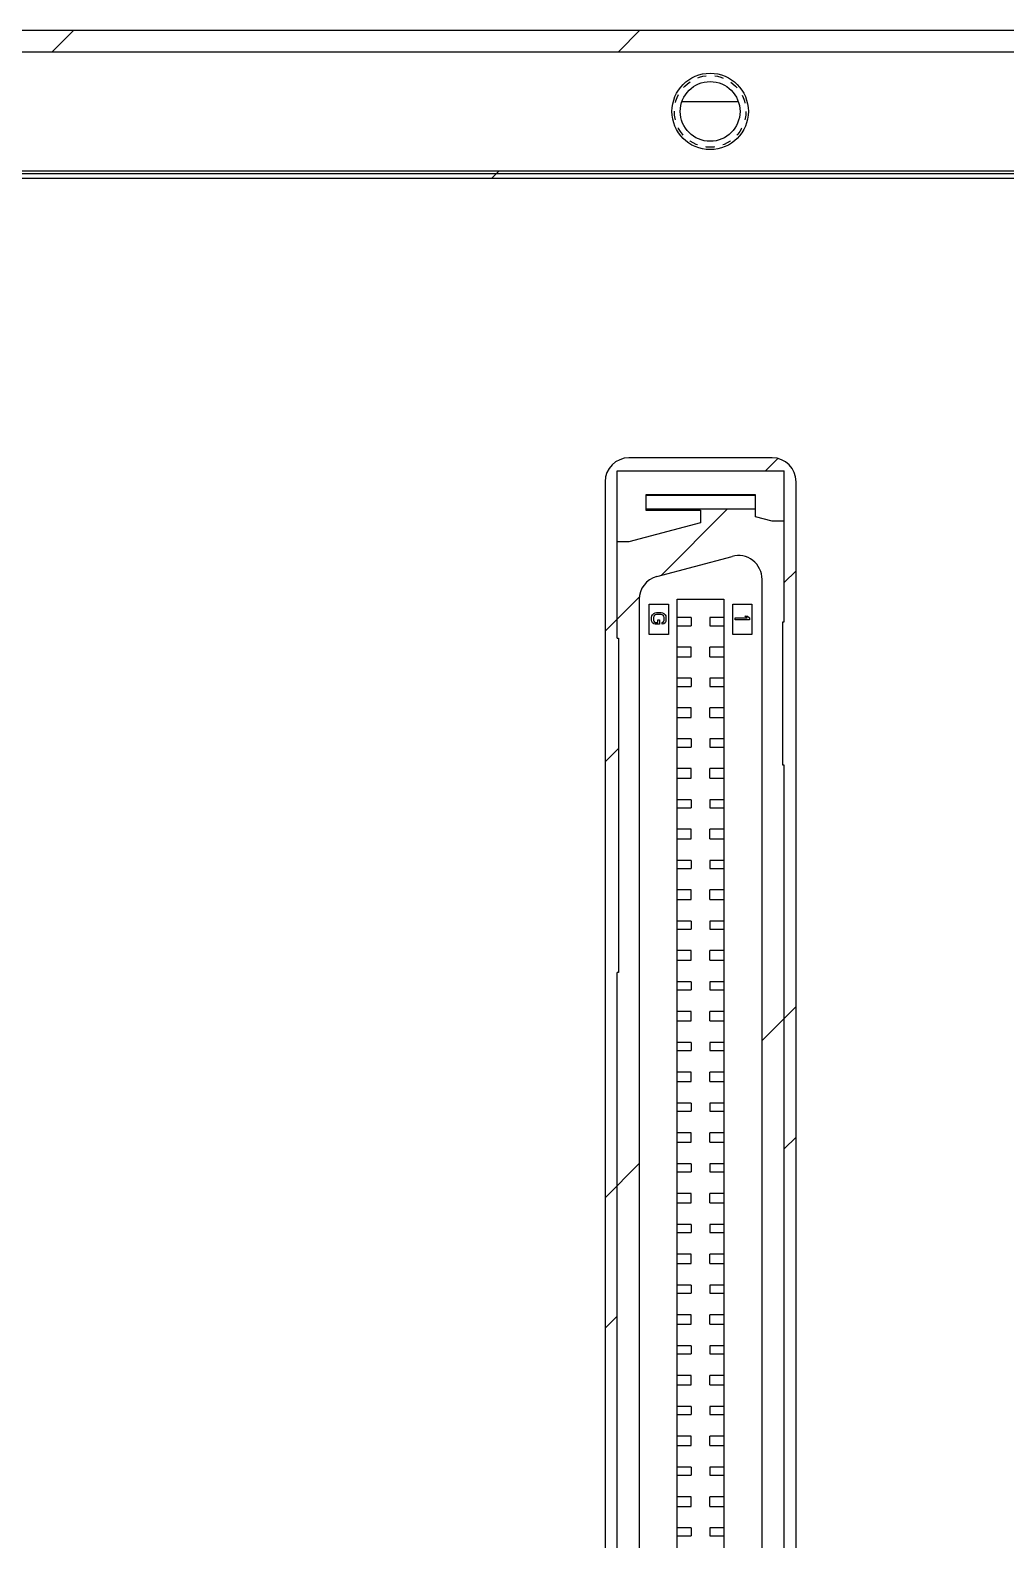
# Model space of a CAD drawing. Header units: inches. Extents: x 0 to 369, y 0 to 130.
# Drawn here: x 142.9 to 183.8, y 66.8 to 130 of the extents above; entities that cross this region are included whole.
import ezdxf

# ---------------------------------------------------------------- set-up
doc = ezdxf.new("R2010")
doc.units = ezdxf.units.IN
doc.header["$LTSCALE"] = 3.63
doc.header["$MEASUREMENT"] = 0
doc.linetypes.add('HIDDEN', pattern=[0.2, 0.1, -0.1])
for name, color, linetype in [('BRMJ710_4_001_DXF_HIDDEN_LINE', 7, 'CONTINUOUS'), ('BRMJ710_4_00DXF_CONTINUOUS_LINE', 7, 'CONTINUOUS'), ('BRMJ710_4_01DXF_CONTINUOUS_LINE', 7, 'CONTINUOUS'), ('C-1-1734101-DXF_CONTINUOUS_LINE', 7, 'CONTINUOUS')]:
    doc.layers.add(name, color=color, linetype=linetype)

msp = doc.modelspace()

# ---------------------------------------------------------------- linework, layer by layer
at = {"layer": 'BRMJ710_4_001_DXF_HIDDEN_LINE', "color": 8, "linetype": 'HIDDEN'}
msp.add_circle((171.4, 126.6), 1.5, dxfattribs=at)
at = {"layer": 'BRMJ710_4_00DXF_CONTINUOUS_LINE', "color": 7, "linetype": 'Continuous'}
for p, q in [((2.5, 130), (363.5, 130)), ((172.58, 127), (170.22, 127)), ((2.5, 124), (363.5, 124)), ((2.8, 123.8), (363.2, 123.8)), ((174, 112.1), (168, 112.1)), ((167, 111.1), (167, 24.55)), ((175, 24.55), (175, 111.1))]:
    msp.add_line(p, q, dxfattribs=at)
at = {"layer": 'BRMJ710_4_00DXF_CONTINUOUS_LINE', "color": 2, "linetype": 'Continuous'}
for p, q in [((143.847, 129.1), (144.747, 130)), ((167.555, 129.1), (168.455, 130)), ((162.255, 123.8), (162.555, 124.1)), ((173.713, 111.55), (174.233, 112.07)), ((172.679, 110.516), (172.718, 110.555)), ((169.342, 107.179), (172.107, 109.944)), ((174.5, 106.876), (175, 107.376)), ((167, 104.837), (168.431, 106.268)), ((167, 99.376), (167.555, 99.931)), ((173.575, 87.704), (175, 89.129)), ((174.5, 83.168), (175, 83.668)), ((167, 81.129), (168.425, 82.554)), ((167, 75.668), (167.5, 76.168))]:
    msp.add_line(p, q, dxfattribs=at)
at = {"layer": 'BRMJ710_4_00DXF_CONTINUOUS_LINE', "color": 7, "linetype": 'Continuous'}
msp.add_circle((171.4, 126.6), 1.25, dxfattribs=at)
for centre, radius, start, end in [((170.393, 125.38), 1.62, 90.00216, 96.40108), ((172.407, 125.38), 1.62, 83.59892, 89.99784), ((168, 111.1), 1, 90, 180), ((174, 111.1), 1, 0, 90)]:
    msp.add_arc(centre, radius, start, end, dxfattribs=at)
at = {"layer": 'BRMJ710_4_01DXF_CONTINUOUS_LINE', "color": 7, "linetype": 'Continuous'}
for p, q in [((2.7, 129.1), (363.3, 129.1)), ((363.3, 124.1), (2.7, 124.1))]:
    msp.add_line(p, q, dxfattribs=at)
msp.add_circle((171.4, 126.6), 1.6, dxfattribs=at)
at = {"layer": 'C-1-1734101-DXF_CONTINUOUS_LINE', "color": 7, "linetype": 'Continuous'}
for p, q in [((167.5, 104.55), (167.5, 111.55)), ((167.5, 111.55), (174.5, 111.55)), ((174.5, 105.24), (174.5, 111.55)), ((168.7, 110.555), (168.7, 109.905)), ((173.3, 110.555), (168.7, 110.555)), ((173.3, 110.516), (168.7, 110.516)), ((173.3, 109.63), (173.3, 110.555)), ((171, 109.383), (168, 108.579)), ((173.3, 109.944), (168.7, 109.944)), ((168.7, 109.905), (171, 109.905)), ((171, 109.905), (171, 109.383)), ((174, 109.442), (173.3, 109.63)), ((174.5, 109.442), (174, 109.442)), ((168, 108.579), (167.5, 108.579)), ((169.166, 107.132), (172.316, 107.976)), ((173.575, 28.54), (173.575, 107.01)), ((168.425, 106.166), (168.425, 29.384)), ((170.025, 29.36), (170.025, 106.19)), ((170.025, 106.19), (171.975, 106.19)), ((171.975, 106.19), (171.975, 29.36)), ((168.85, 104.7), (168.85, 105.97)), ((168.85, 105.97), (169.65, 105.97)), ((168.963, 105.482), (168.988, 105.533)), ((168.988, 105.533), (169.039, 105.583)), ((169.039, 105.583), (169.09, 105.607)), ((169.103, 105.533), (169.065, 105.508)), ((169.09, 105.607), (169.154, 105.62)), ((169.154, 105.545), (169.103, 105.533)), ((169.154, 105.62), (169.346, 105.62)), ((169.346, 105.545), (169.154, 105.545)), ((169.346, 105.62), (169.41, 105.607)), ((169.397, 105.533), (169.346, 105.545)), ((169.435, 105.508), (169.397, 105.533)), ((169.41, 105.607), (169.461, 105.583)), ((169.461, 105.583), (169.512, 105.533)), ((169.512, 105.533), (169.537, 105.482)), ((169.65, 105.97), (169.65, 104.7)), ((172.35, 104.7), (172.35, 105.97)), ((172.35, 105.97), (173.15, 105.97)), ((173.15, 105.97), (173.15, 104.7)), ((168.95, 105.42), (168.963, 105.482)), ((168.95, 105.308), (168.95, 105.42)), ((168.963, 105.245), (168.95, 105.308)), ((168.988, 105.195), (168.963, 105.245)), ((169.039, 105.145), (168.988, 105.195)), ((169.039, 105.47), (169.027, 105.42)), ((169.027, 105.42), (169.027, 105.308)), ((169.027, 105.308), (169.039, 105.257)), ((169.065, 105.508), (169.039, 105.47)), ((169.039, 105.257), (169.065, 105.22)), ((169.09, 105.132), (169.039, 105.145)), ((169.065, 105.22), (169.103, 105.207)), ((169.282, 105.132), (169.09, 105.132)), ((169.103, 105.207), (169.205, 105.207)), ((169.205, 105.207), (169.205, 105.32)), ((169.205, 105.32), (169.282, 105.32)), ((169.282, 105.32), (169.282, 105.132)), ((169.397, 105.207), (169.435, 105.22)), ((169.397, 105.132), (169.397, 105.207)), ((169.461, 105.145), (169.397, 105.132)), ((169.461, 105.47), (169.435, 105.508)), ((169.435, 105.22), (169.461, 105.257)), ((169.473, 105.42), (169.461, 105.47)), ((169.461, 105.257), (169.473, 105.308)), ((169.512, 105.195), (169.461, 105.145)), ((169.473, 105.308), (169.473, 105.42)), ((169.537, 105.245), (169.512, 105.195)), ((169.537, 105.482), (169.55, 105.42)), ((169.55, 105.308), (169.537, 105.245)), ((169.55, 105.42), (169.55, 105.308)), ((170.61, 105.41), (170.025, 105.41)), ((170.025, 105.07), (170.61, 105.07)), ((170.61, 105.41), (170.61, 105.07)), ((171.39, 105.41), (171.39, 105.07)), ((171.975, 105.41), (171.39, 105.41)), ((171.39, 105.07), (171.975, 105.07)), ((172.45, 105.32), (172.45, 105.395)), ((172.45, 105.395), (172.948, 105.395)), ((173.05, 105.32), (172.45, 105.32)), ((172.948, 105.395), (172.859, 105.47)), ((172.859, 105.47), (172.961, 105.47)), ((172.961, 105.47), (173.05, 105.395)), ((173.05, 105.395), (173.05, 105.32)), ((174.445, 99.24), (174.445, 105.24)), ((174.445, 105.24), (174.5, 105.24)), ((167.5, 104.55), (167.555, 104.55)), ((167.555, 104.55), (167.555, 90.55)), ((169.65, 104.7), (168.85, 104.7)), ((173.15, 104.7), (172.35, 104.7)), ((170.61, 104.17), (170.025, 104.17)), ((170.025, 103.77), (170.61, 103.77)), ((170.61, 103.77), (170.61, 104.17)), ((171.39, 103.77), (171.39, 104.17)), ((171.975, 104.17), (171.39, 104.17)), ((171.39, 103.77), (171.975, 103.77)), ((170.61, 102.87), (170.025, 102.87)), ((170.025, 102.53), (170.61, 102.53)), ((170.61, 102.87), (170.61, 102.53)), ((171.39, 102.87), (171.39, 102.53)), ((171.975, 102.87), (171.39, 102.87)), ((171.39, 102.53), (171.975, 102.53)), ((170.61, 101.63), (170.025, 101.63)), ((170.025, 101.23), (170.61, 101.23)), ((170.61, 101.23), (170.61, 101.63)), ((171.39, 101.23), (171.39, 101.63)), ((171.975, 101.63), (171.39, 101.63)), ((171.39, 101.23), (171.975, 101.23)), ((170.61, 100.33), (170.025, 100.33)), ((170.025, 99.99), (170.61, 99.99)), ((170.61, 100.33), (170.61, 99.99)), ((171.39, 100.33), (171.39, 99.99)), ((171.975, 100.33), (171.39, 100.33)), ((171.39, 99.99), (171.975, 99.99)), ((174.5, 99.24), (174.445, 99.24)), ((174.5, 24), (174.5, 99.24)), ((170.61, 99.09), (170.025, 99.09)), ((170.025, 98.69), (170.61, 98.69)), ((170.61, 98.69), (170.61, 99.09)), ((171.39, 98.69), (171.39, 99.09)), ((171.975, 99.09), (171.39, 99.09)), ((171.39, 98.69), (171.975, 98.69)), ((170.61, 97.79), (170.025, 97.79)), ((170.025, 97.45), (170.61, 97.45)), ((170.61, 97.79), (170.61, 97.45)), ((171.39, 97.79), (171.39, 97.45)), ((171.975, 97.79), (171.39, 97.79)), ((171.39, 97.45), (171.975, 97.45)), ((170.61, 96.55), (170.025, 96.55)), ((170.025, 96.15), (170.61, 96.15)), ((170.61, 96.15), (170.61, 96.55)), ((171.39, 96.15), (171.39, 96.55)), ((171.975, 96.55), (171.39, 96.55)), ((171.39, 96.15), (171.975, 96.15)), ((170.61, 95.25), (170.025, 95.25)), ((170.025, 94.91), (170.61, 94.91)), ((170.61, 95.25), (170.61, 94.91)), ((171.39, 95.25), (171.39, 94.91)), ((171.975, 95.25), (171.39, 95.25)), ((171.39, 94.91), (171.975, 94.91)), ((170.61, 94.01), (170.025, 94.01)), ((170.025, 93.61), (170.61, 93.61)), ((170.61, 93.61), (170.61, 94.01)), ((171.39, 93.61), (171.39, 94.01)), ((171.975, 94.01), (171.39, 94.01)), ((171.39, 93.61), (171.975, 93.61)), ((170.61, 92.71), (170.025, 92.71)), ((170.025, 92.37), (170.61, 92.37)), ((170.61, 92.71), (170.61, 92.37)), ((171.39, 92.71), (171.39, 92.37)), ((171.975, 92.71), (171.39, 92.71)), ((171.39, 92.37), (171.975, 92.37)), ((170.61, 91.47), (170.025, 91.47)), ((170.025, 91.07), (170.61, 91.07)), ((170.61, 91.07), (170.61, 91.47)), ((171.39, 91.07), (171.39, 91.47)), ((171.975, 91.47), (171.39, 91.47)), ((171.39, 91.07), (171.975, 91.07)), ((167.5, 24), (167.5, 90.55)), ((167.555, 90.55), (167.5, 90.55)), ((170.61, 90.17), (170.025, 90.17)), ((170.025, 89.83), (170.61, 89.83)), ((170.61, 90.17), (170.61, 89.83)), ((171.39, 90.17), (171.39, 89.83)), ((171.975, 90.17), (171.39, 90.17)), ((171.39, 89.83), (171.975, 89.83)), ((170.61, 88.93), (170.025, 88.93)), ((170.025, 88.53), (170.61, 88.53)), ((170.61, 88.53), (170.61, 88.93)), ((171.39, 88.53), (171.39, 88.93)), ((171.975, 88.93), (171.39, 88.93)), ((171.39, 88.53), (171.975, 88.53)), ((170.61, 87.63), (170.025, 87.63)), ((170.025, 87.29), (170.61, 87.29)), ((170.61, 87.63), (170.61, 87.29)), ((171.39, 87.63), (171.39, 87.29)), ((171.975, 87.63), (171.39, 87.63)), ((171.39, 87.29), (171.975, 87.29)), ((170.61, 86.39), (170.025, 86.39)), ((170.025, 85.99), (170.61, 85.99)), ((170.61, 85.99), (170.61, 86.39)), ((171.39, 85.99), (171.39, 86.39)), ((171.975, 86.39), (171.39, 86.39)), ((171.39, 85.99), (171.975, 85.99)), ((170.61, 85.09), (170.025, 85.09)), ((170.025, 84.75), (170.61, 84.75)), ((170.61, 85.09), (170.61, 84.75)), ((171.39, 85.09), (171.39, 84.75)), ((171.975, 85.09), (171.39, 85.09)), ((171.39, 84.75), (171.975, 84.75)), ((170.61, 83.85), (170.025, 83.85)), ((170.025, 83.45), (170.61, 83.45)), ((170.61, 83.45), (170.61, 83.85)), ((171.39, 83.45), (171.39, 83.85)), ((171.975, 83.85), (171.39, 83.85)), ((171.39, 83.45), (171.975, 83.45)), ((170.61, 82.55), (170.025, 82.55)), ((170.025, 82.21), (170.61, 82.21)), ((170.61, 82.55), (170.61, 82.21)), ((171.39, 82.55), (171.39, 82.21)), ((171.975, 82.55), (171.39, 82.55)), ((171.39, 82.21), (171.975, 82.21)), ((170.61, 81.31), (170.025, 81.31)), ((170.025, 80.91), (170.61, 80.91)), ((170.61, 80.91), (170.61, 81.31)), ((171.39, 80.91), (171.39, 81.31)), ((171.975, 81.31), (171.39, 81.31)), ((171.39, 80.91), (171.975, 80.91)), ((170.61, 80.01), (170.025, 80.01)), ((170.025, 79.67), (170.61, 79.67)), ((170.61, 80.01), (170.61, 79.67)), ((171.39, 80.01), (171.39, 79.67)), ((171.975, 80.01), (171.39, 80.01)), ((171.39, 79.67), (171.975, 79.67)), ((170.61, 78.77), (170.025, 78.77)), ((170.025, 78.37), (170.61, 78.37)), ((170.61, 78.37), (170.61, 78.77)), ((171.39, 78.37), (171.39, 78.77)), ((171.975, 78.77), (171.39, 78.77)), ((171.39, 78.37), (171.975, 78.37)), ((170.61, 77.47), (170.025, 77.47)), ((170.025, 77.13), (170.61, 77.13)), ((170.61, 77.47), (170.61, 77.13)), ((171.39, 77.47), (171.39, 77.13)), ((171.975, 77.47), (171.39, 77.47)), ((171.39, 77.13), (171.975, 77.13)), ((170.61, 76.23), (170.025, 76.23)), ((170.025, 75.83), (170.61, 75.83)), ((170.61, 75.83), (170.61, 76.23)), ((171.39, 75.83), (171.39, 76.23)), ((171.975, 76.23), (171.39, 76.23)), ((171.39, 75.83), (171.975, 75.83)), ((170.61, 74.93), (170.025, 74.93)), ((170.025, 74.59), (170.61, 74.59)), ((170.61, 74.93), (170.61, 74.59)), ((171.39, 74.93), (171.39, 74.59)), ((171.975, 74.93), (171.39, 74.93)), ((171.39, 74.59), (171.975, 74.59)), ((170.61, 73.69), (170.025, 73.69)), ((170.61, 73.29), (170.61, 73.69)), ((171.39, 73.29), (171.39, 73.69)), ((171.975, 73.69), (171.39, 73.69)), ((170.025, 73.29), (170.61, 73.29)), ((171.39, 73.29), (171.975, 73.29)), ((170.61, 72.39), (170.025, 72.39)), ((170.025, 72.05), (170.61, 72.05)), ((170.61, 72.39), (170.61, 72.05)), ((171.39, 72.39), (171.39, 72.05)), ((171.975, 72.39), (171.39, 72.39)), ((171.39, 72.05), (171.975, 72.05)), ((170.61, 71.15), (170.025, 71.15)), ((170.61, 70.75), (170.61, 71.15)), ((171.39, 70.75), (171.39, 71.15)), ((171.975, 71.15), (171.39, 71.15)), ((170.025, 70.75), (170.61, 70.75)), ((171.39, 70.75), (171.975, 70.75)), ((170.61, 69.85), (170.025, 69.85)), ((170.61, 69.85), (170.61, 69.51)), ((171.39, 69.85), (171.39, 69.51)), ((171.975, 69.85), (171.39, 69.85)), ((170.025, 69.51), (170.61, 69.51)), ((171.39, 69.51), (171.975, 69.51)), ((170.61, 68.61), (170.025, 68.61)), ((170.61, 68.21), (170.61, 68.61)), ((171.39, 68.21), (171.39, 68.61)), ((171.975, 68.61), (171.39, 68.61)), ((170.025, 68.21), (170.61, 68.21)), ((171.39, 68.21), (171.975, 68.21)), ((170.61, 67.31), (170.025, 67.31)), ((170.61, 67.31), (170.61, 66.97)), ((171.39, 67.31), (171.39, 66.97)), ((171.975, 67.31), (171.39, 67.31)), ((170.025, 66.97), (170.61, 66.97)), ((171.39, 66.97), (171.975, 66.97))]:
    msp.add_line(p, q, dxfattribs=at)
for centre, start, end in [((172.575, 107.01), 0, 105), ((169.425, 106.166), 105, 180)]:
    msp.add_arc(centre, 1, start, end, dxfattribs=at)

doc.saveas('drawing.dxf')
